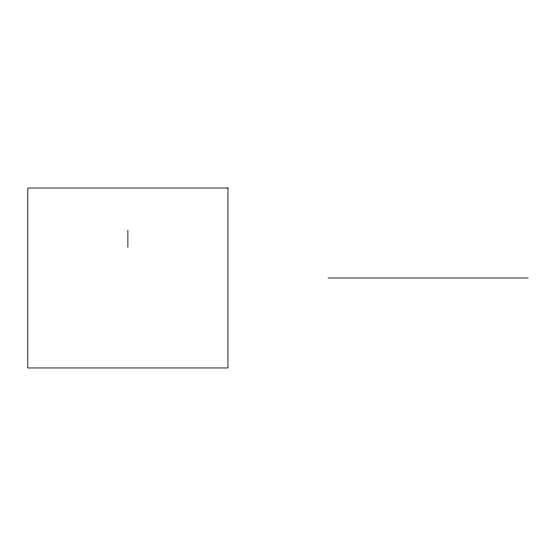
<?xml version="1.0" encoding="UTF-8"?>
<svg xmlns="http://www.w3.org/2000/svg" width="556" height="556" viewBox="0 0 556 556"><rect width="100%" height="100%" fill="white"/><g stroke="black" fill="none" stroke-linecap="round" stroke-linejoin="round"><path stroke-width="0.83" d="M328.04 278L528.2 278M127.88 230.156L127.88 247.246M227.96 188.039L27.8 188.039L27.8 367.961L227.96 367.961L227.96 188.039"/></g></svg>
